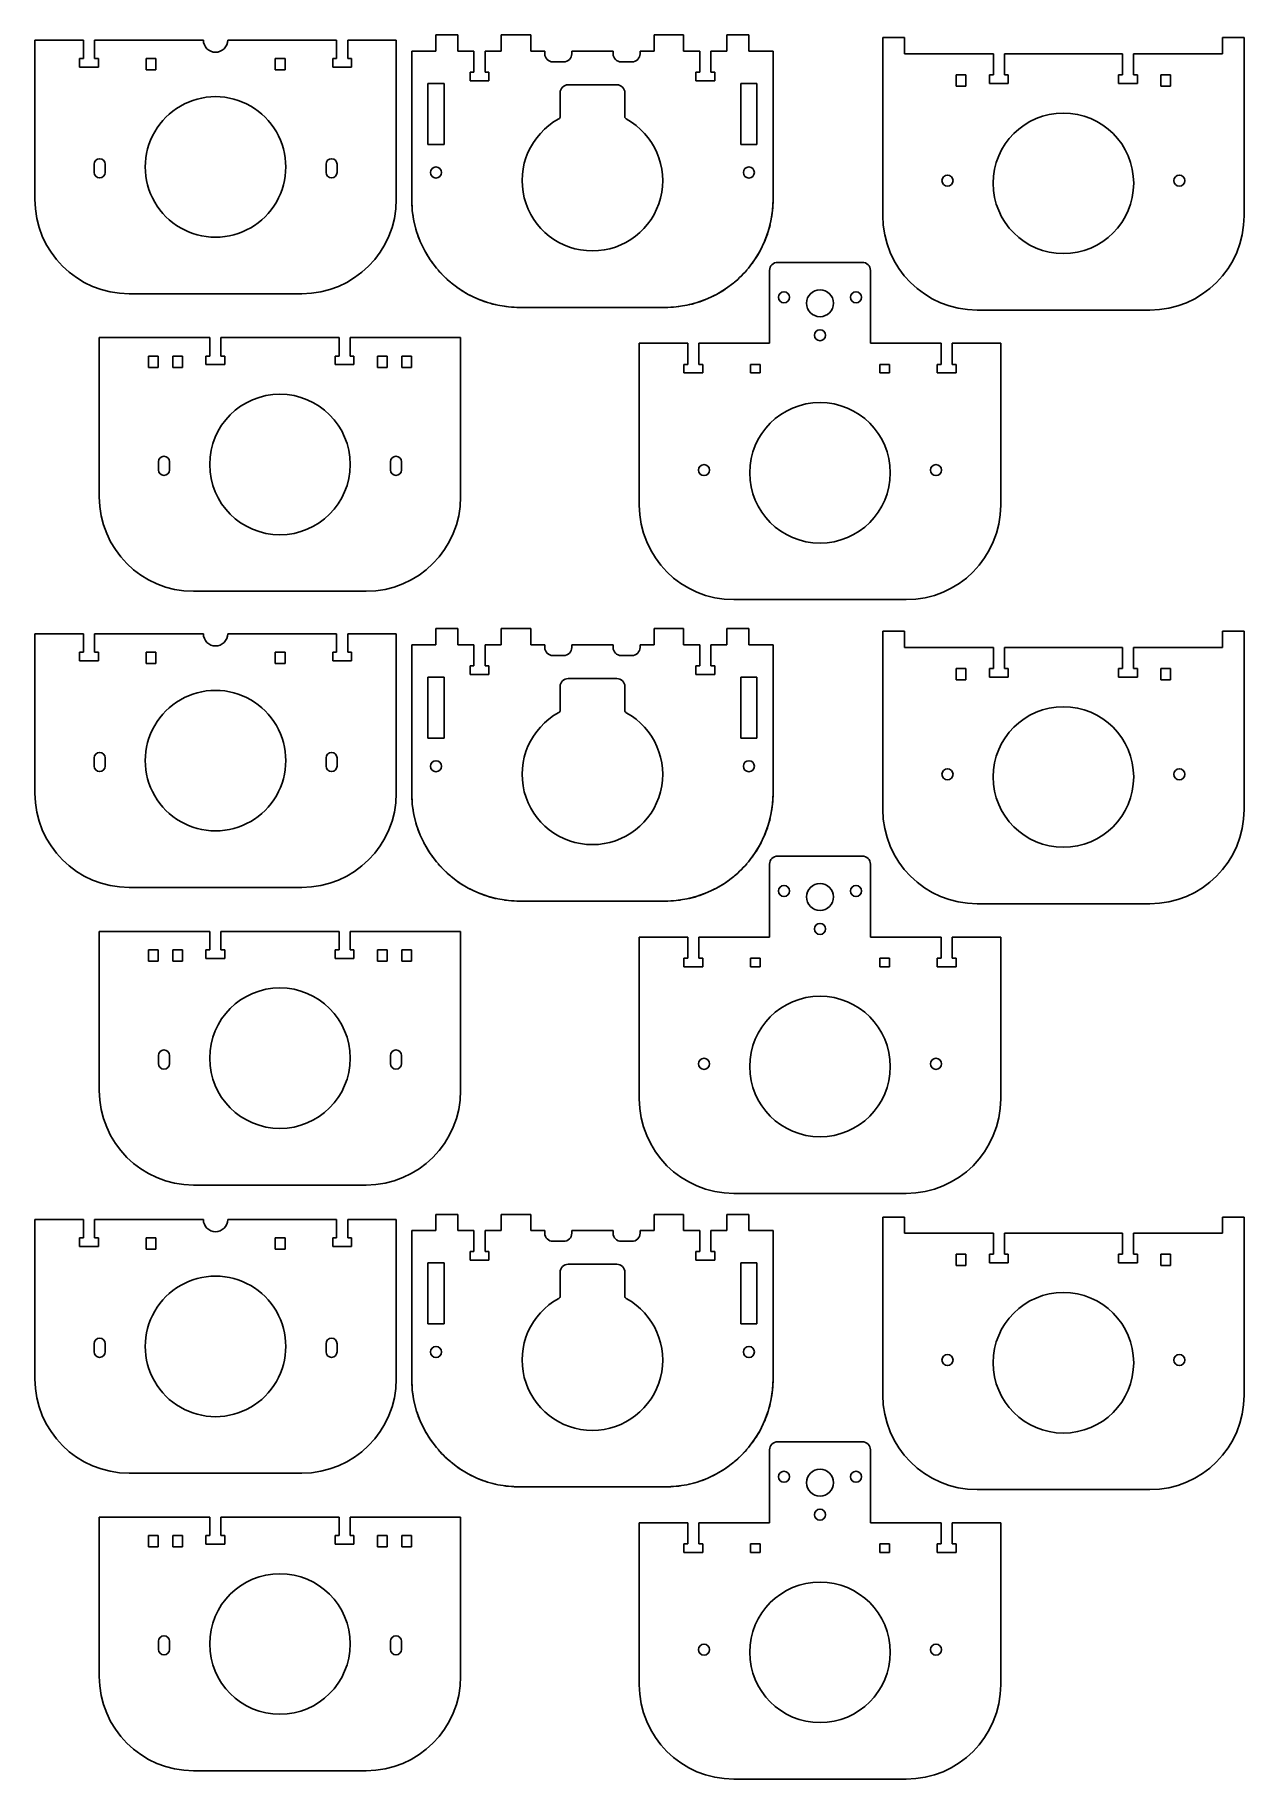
# Model space of a CAD drawing. Header units: millimetres. Extents: x 27 to 476, y -650 to -3.
import ezdxf

# ---------------------------------------------------------------- set-up
doc = ezdxf.new("R2010")
doc.units = ezdxf.units.MM
doc.linetypes.add('HIDDEN', pattern=[9.525, 6.35, -3.175])
doc.layers.get('0').update_dxf_attribs({"color": 253, "lineweight": 70, "true_color": 0x8faf8f})
doc.layers.add('Hidden', color=38, linetype='HIDDEN', lineweight=70, true_color=0x482605)

msp = doc.modelspace()

# ---------------------------------------------------------------- linework, layer by layer
at = {"color": 38, "lineweight": -3, "true_color": 0x482605}
for p, q in [((27.18, -64.24), (27.18, -5.24)), ((45.18, -5.24), (27.18, -5.24)), ((45.18, -5.24), (45.18, -12.04)), ((49.28, -12.04), (49.28, -5.24)), ((49.28, -5.24), (89.68, -5.24)), ((139.08, -5.24), (98.68, -5.24)), ((139.08, -12.04), (139.08, -5.24)), ((143.18, -5.24), (161.18, -5.24)), ((143.18, -5.24), (143.18, -12.04)), ((161.18, -64.24), (161.18, -5.24)), ((184.05, -3.3), (175.9, -3.3)), ((175.9, -3.3), (175.9, -9.29)), ((184.05, -9.29), (184.05, -3.3)), ((211.04, -3.3), (200.1, -3.3)), ((200.1, -3.3), (200.1, -9.29)), ((211.04, -9.29), (211.04, -3.3)), ((256.78, -3.3), (267.73, -3.3)), ((256.78, -9.29), (256.78, -3.3)), ((267.73, -3.3), (267.73, -9.29)), ((283.78, -3.3), (291.93, -3.3)), ((283.78, -9.29), (283.78, -3.3)), ((291.93, -3.3), (291.93, -9.29)), ((341.57, -4.3), (349.57, -4.3)), ((341.57, -4.3), (341.57, -70.3)), ((349.57, -10.3), (349.57, -4.3)), ((467.57, -10.3), (467.57, -4.3)), ((475.57, -4.3), (467.57, -4.3)), ((475.57, -4.3), (475.57, -70.3)), ((43.73, -12.04), (43.73, -15.24)), ((45.18, -12.04), (43.73, -12.04)), ((50.73, -12.04), (49.28, -12.04)), ((50.73, -15.24), (50.73, -12.04)), ((72.03, -12.04), (68.43, -12.04)), ((68.43, -12.04), (68.43, -16.24)), ((72.03, -16.24), (72.03, -12.04)), ((116.33, -16.24), (116.33, -12.04)), ((116.33, -12.04), (119.93, -12.04)), ((119.93, -12.04), (119.93, -16.24)), ((137.63, -15.24), (137.63, -12.04)), ((137.63, -12.04), (139.08, -12.04)), ((143.18, -12.04), (144.63, -12.04)), ((144.63, -12.04), (144.63, -15.24)), ((175.9, -9.29), (166.92, -9.29)), ((166.92, -9.29), (166.92, -64.3)), ((184.05, -9.29), (190, -9.29)), ((190, -17.09), (190, -9.29)), ((200.1, -9.29), (194.1, -9.29)), ((194.1, -9.29), (194.1, -17.09)), ((216.25, -9.29), (211.04, -9.29)), ((216.25, -9.29), (216.25, -10.29)), ((226.25, -9.29), (241.57, -9.29)), ((226.25, -10.29), (226.25, -9.29)), ((241.57, -10.29), (241.57, -9.29)), ((251.57, -9.29), (256.78, -9.29)), ((251.57, -9.29), (251.57, -10.29)), ((267.73, -9.29), (273.73, -9.29)), ((273.73, -9.29), (273.73, -17.09)), ((283.78, -9.29), (277.83, -9.29)), ((277.83, -17.09), (277.83, -9.29)), ((291.93, -9.29), (300.9, -9.29)), ((300.9, -9.29), (300.9, -64.3)), ((382.57, -10.3), (349.57, -10.3)), ((382.57, -18.1), (382.57, -10.3)), ((430.47, -10.3), (386.67, -10.3)), ((386.67, -10.3), (386.67, -18.1)), ((430.47, -10.3), (430.47, -18.1)), ((434.57, -18.1), (434.57, -10.3)), ((434.57, -10.3), (467.57, -10.3)), ((43.73, -15.24), (50.73, -15.24)), ((68.43, -16.24), (72.03, -16.24)), ((119.93, -16.24), (116.33, -16.24)), ((144.63, -15.24), (137.63, -15.24)), ((188.55, -20.29), (188.55, -17.09)), ((188.55, -17.09), (190, -17.09)), ((194.1, -17.09), (195.55, -17.09)), ((195.55, -17.09), (195.55, -20.29)), ((219.25, -13.29), (223.25, -13.29)), ((248.57, -13.29), (244.57, -13.29)), ((272.28, -17.09), (272.28, -20.29)), ((273.73, -17.09), (272.28, -17.09)), ((279.28, -17.09), (277.83, -17.09)), ((279.28, -20.29), (279.28, -17.09)), ((368.82, -22.3), (368.82, -18.1)), ((368.82, -18.1), (372.42, -18.1)), ((372.42, -18.1), (372.42, -22.3)), ((381.12, -21.3), (381.12, -18.1)), ((381.12, -18.1), (382.57, -18.1)), ((386.67, -18.1), (388.12, -18.1)), ((388.12, -18.1), (388.12, -21.3)), ((429.02, -18.1), (429.02, -21.3)), ((430.47, -18.1), (429.02, -18.1)), ((436.02, -18.1), (434.57, -18.1)), ((436.02, -21.3), (436.02, -18.1)), ((444.72, -18.1), (444.72, -22.3)), ((448.32, -18.1), (444.72, -18.1)), ((448.32, -22.3), (448.32, -18.1)), ((172.9, -21.3), (172.9, -43.87)), ((178.9, -21.3), (172.9, -21.3)), ((178.9, -21.3), (178.9, -43.87)), ((195.55, -20.29), (188.55, -20.29)), ((221.95, -24.8), (221.95, -33.55)), ((242.95, -21.8), (224.95, -21.8)), ((245.95, -33.59), (245.95, -24.8)), ((272.28, -20.29), (279.28, -20.29)), ((288.93, -21.3), (288.93, -43.87)), ((288.93, -21.3), (294.93, -21.3)), ((294.93, -21.3), (294.93, -43.87)), ((368.82, -22.3), (372.42, -22.3)), ((388.12, -21.3), (381.12, -21.3)), ((429.02, -21.3), (436.02, -21.3)), ((448.32, -22.3), (444.72, -22.3)), ((172.9, -43.87), (178.9, -43.87)), ((294.93, -43.87), (288.93, -43.87)), ((49.13, -51.24), (49.13, -54.24)), ((53.23, -54.24), (53.23, -51.24)), ((135.13, -54.24), (135.13, -51.24)), ((139.23, -51.24), (139.23, -54.24)), ((334, -87.6), (302.59, -87.6)), ((299.59, -90.6), (299.59, -117.6)), ((337, -117.6), (337, -90.6)), ((62.18, -99.24), (126.18, -99.24)), ((260.9, -104.3), (206.92, -104.3)), ((440.57, -105.3), (376.57, -105.3)), ((51.05, -115.51), (51.05, -174.51)), ((51.05, -115.51), (92.05, -115.51)), ((92.05, -122.31), (92.05, -115.51)), ((96.15, -115.51), (139.95, -115.51)), ((96.15, -115.51), (96.15, -122.31)), ((139.95, -122.31), (139.95, -115.51)), ((185.05, -115.51), (144.05, -115.51)), ((144.05, -115.51), (144.05, -122.31)), ((185.05, -174.51), (185.05, -115.51)), ((69.3, -122.31), (69.3, -126.51)), ((72.9, -122.31), (69.3, -122.31)), ((72.9, -126.51), (72.9, -122.31)), ((78.3, -126.51), (78.3, -122.31)), ((78.3, -122.31), (81.9, -122.31)), ((81.9, -122.31), (81.9, -126.51)), ((90.6, -125.51), (90.6, -122.31)), ((90.6, -122.31), (92.05, -122.31)), ((96.15, -122.31), (97.6, -122.31)), ((97.6, -122.31), (97.6, -125.51)), ((138.5, -125.51), (138.5, -122.31)), ((138.5, -122.31), (139.95, -122.31)), ((144.05, -122.31), (145.5, -122.31)), ((145.5, -122.31), (145.5, -125.51)), ((154.2, -122.31), (154.2, -126.51)), ((157.8, -122.31), (154.2, -122.31)), ((157.8, -126.51), (157.8, -122.31)), ((163.2, -122.31), (163.2, -126.51)), ((166.8, -122.31), (163.2, -122.31)), ((166.8, -126.51), (166.8, -122.31)), ((251.3, -117.6), (251.3, -177.6)), ((269.3, -117.6), (251.3, -117.6)), ((269.3, -125.4), (269.3, -117.6)), ((299.59, -117.6), (273.4, -117.6)), ((273.4, -117.6), (273.4, -125.4)), ((337, -117.6), (363.2, -117.6)), ((363.2, -117.6), (363.2, -125.4)), ((367.3, -117.6), (385.3, -117.6)), ((367.3, -125.4), (367.3, -117.6)), ((385.3, -177.6), (385.3, -117.6)), ((69.3, -126.51), (72.9, -126.51)), ((81.9, -126.51), (78.3, -126.51)), ((97.6, -125.51), (90.6, -125.51)), ((145.5, -125.51), (138.5, -125.51)), ((157.8, -126.51), (154.2, -126.51)), ((163.2, -126.51), (166.8, -126.51)), ((267.85, -128.6), (267.85, -125.4)), ((267.85, -125.4), (269.3, -125.4)), ((274.85, -128.6), (267.85, -128.6)), ((273.4, -125.4), (274.85, -125.4)), ((274.85, -125.4), (274.85, -128.6)), ((292.55, -125.4), (292.55, -128.6)), ((296.15, -125.4), (292.55, -125.4)), ((292.55, -128.6), (296.15, -128.6)), ((296.15, -128.6), (296.15, -125.4)), ((340.45, -125.4), (340.45, -128.6)), ((344.05, -125.4), (340.45, -125.4)), ((340.45, -128.6), (344.05, -128.6)), ((344.05, -128.6), (344.05, -125.4)), ((361.75, -125.4), (361.75, -128.6)), ((363.2, -125.4), (361.75, -125.4)), ((361.75, -128.6), (368.75, -128.6)), ((368.75, -125.4), (367.3, -125.4)), ((368.75, -128.6), (368.75, -125.4)), ((73, -164.51), (73, -161.51)), ((77.1, -161.51), (77.1, -164.51)), ((159, -164.51), (159, -161.51)), ((163.1, -161.51), (163.1, -164.51)), ((150.05, -209.51), (86.05, -209.51)), ((350.3, -212.6), (286.3, -212.6)), ((27.18, -284.27), (27.18, -225.27)), ((45.18, -225.27), (27.18, -225.27)), ((45.18, -225.27), (45.18, -232.07)), ((49.28, -232.07), (49.28, -225.27)), ((49.28, -225.27), (89.68, -225.27)), ((139.08, -225.27), (98.68, -225.27)), ((139.08, -232.07), (139.08, -225.27)), ((143.18, -225.27), (161.18, -225.27)), ((143.18, -225.27), (143.18, -232.07)), ((161.18, -284.27), (161.18, -225.27)), ((184.05, -223.33), (175.9, -223.33)), ((175.9, -223.33), (175.9, -229.32)), ((184.05, -229.32), (184.05, -223.33)), ((211.04, -223.33), (200.1, -223.33)), ((200.1, -223.33), (200.1, -229.32)), ((211.04, -229.32), (211.04, -223.33)), ((256.78, -223.33), (267.73, -223.33)), ((256.78, -229.32), (256.78, -223.33)), ((267.73, -223.33), (267.73, -229.32)), ((283.78, -223.33), (291.93, -223.33)), ((283.78, -229.32), (283.78, -223.33)), ((291.93, -223.33), (291.93, -229.32)), ((341.57, -224.33), (349.57, -224.33)), ((341.57, -224.33), (341.57, -290.33)), ((349.57, -230.33), (349.57, -224.33)), ((467.57, -230.33), (467.57, -224.33)), ((475.57, -224.33), (467.57, -224.33)), ((475.57, -224.33), (475.57, -290.33)), ((43.73, -232.07), (43.73, -235.27)), ((45.18, -232.07), (43.73, -232.07)), ((50.73, -232.07), (49.28, -232.07)), ((50.73, -235.27), (50.73, -232.07)), ((72.03, -232.07), (68.43, -232.07)), ((68.43, -232.07), (68.43, -236.27)), ((72.03, -236.27), (72.03, -232.07)), ((116.33, -236.27), (116.33, -232.07)), ((116.33, -232.07), (119.93, -232.07)), ((119.93, -232.07), (119.93, -236.27)), ((137.63, -235.27), (137.63, -232.07)), ((137.63, -232.07), (139.08, -232.07)), ((143.18, -232.07), (144.63, -232.07)), ((144.63, -232.07), (144.63, -235.27)), ((175.9, -229.32), (166.92, -229.32)), ((166.92, -229.32), (166.92, -284.33)), ((184.05, -229.32), (190, -229.32)), ((190, -237.12), (190, -229.32)), ((200.1, -229.32), (194.1, -229.32)), ((194.1, -229.32), (194.1, -237.12)), ((216.25, -229.32), (211.04, -229.32)), ((216.25, -229.32), (216.25, -230.32)), ((226.25, -229.32), (241.57, -229.32)), ((226.25, -230.32), (226.25, -229.32)), ((241.57, -230.32), (241.57, -229.32)), ((251.57, -229.32), (256.78, -229.32)), ((251.57, -229.32), (251.57, -230.32)), ((267.73, -229.32), (273.73, -229.32)), ((273.73, -229.32), (273.73, -237.12)), ((283.78, -229.32), (277.83, -229.32)), ((277.83, -237.12), (277.83, -229.32)), ((291.93, -229.32), (300.9, -229.32)), ((300.9, -229.32), (300.9, -284.33)), ((382.57, -230.33), (349.57, -230.33)), ((382.57, -238.13), (382.57, -230.33)), ((430.47, -230.33), (386.67, -230.33)), ((386.67, -230.33), (386.67, -238.13)), ((430.47, -230.33), (430.47, -238.13)), ((434.57, -238.13), (434.57, -230.33)), ((434.57, -230.33), (467.57, -230.33)), ((43.73, -235.27), (50.73, -235.27)), ((68.43, -236.27), (72.03, -236.27)), ((119.93, -236.27), (116.33, -236.27)), ((144.63, -235.27), (137.63, -235.27)), ((188.55, -240.32), (188.55, -237.12)), ((188.55, -237.12), (190, -237.12)), ((194.1, -237.12), (195.55, -237.12)), ((195.55, -237.12), (195.55, -240.32)), ((219.25, -233.32), (223.25, -233.32)), ((248.57, -233.32), (244.57, -233.32)), ((272.28, -237.12), (272.28, -240.32)), ((273.73, -237.12), (272.28, -237.12)), ((279.28, -237.12), (277.83, -237.12)), ((279.28, -240.32), (279.28, -237.12)), ((368.82, -242.33), (368.82, -238.13)), ((368.82, -238.13), (372.42, -238.13)), ((372.42, -238.13), (372.42, -242.33)), ((381.12, -241.33), (381.12, -238.13)), ((381.12, -238.13), (382.57, -238.13)), ((386.67, -238.13), (388.12, -238.13)), ((388.12, -238.13), (388.12, -241.33)), ((429.02, -238.13), (429.02, -241.33)), ((430.47, -238.13), (429.02, -238.13)), ((436.02, -238.13), (434.57, -238.13)), ((436.02, -241.33), (436.02, -238.13)), ((444.72, -238.13), (444.72, -242.33)), ((448.32, -238.13), (444.72, -238.13)), ((448.32, -242.33), (448.32, -238.13)), ((172.9, -241.33), (172.9, -263.9)), ((178.9, -241.33), (172.9, -241.33)), ((178.9, -241.33), (178.9, -263.9)), ((195.55, -240.32), (188.55, -240.32)), ((221.95, -244.83), (221.95, -253.58)), ((242.95, -241.83), (224.95, -241.83)), ((245.95, -253.62), (245.95, -244.83)), ((272.28, -240.32), (279.28, -240.32)), ((288.93, -241.33), (288.93, -263.9)), ((288.93, -241.33), (294.93, -241.33)), ((294.93, -241.33), (294.93, -263.9)), ((368.82, -242.33), (372.42, -242.33)), ((388.12, -241.33), (381.12, -241.33)), ((429.02, -241.33), (436.02, -241.33)), ((448.32, -242.33), (444.72, -242.33)), ((172.9, -263.9), (178.9, -263.9)), ((294.93, -263.9), (288.93, -263.9)), ((49.13, -271.27), (49.13, -274.27)), ((53.23, -274.27), (53.23, -271.27)), ((135.13, -274.27), (135.13, -271.27)), ((139.23, -271.27), (139.23, -274.27)), ((334, -307.63), (302.59, -307.63)), ((299.59, -310.63), (299.59, -337.63)), ((337, -337.63), (337, -310.63)), ((62.18, -319.27), (126.18, -319.27)), ((260.9, -324.33), (206.92, -324.33)), ((440.57, -325.33), (376.57, -325.33)), ((51.05, -335.54), (51.05, -394.54)), ((51.05, -335.54), (92.05, -335.54)), ((92.05, -342.34), (92.05, -335.54)), ((96.15, -335.54), (139.95, -335.54)), ((96.15, -335.54), (96.15, -342.34)), ((139.95, -342.34), (139.95, -335.54)), ((185.05, -335.54), (144.05, -335.54)), ((144.05, -335.54), (144.05, -342.34)), ((185.05, -394.54), (185.05, -335.54)), ((69.3, -342.34), (69.3, -346.54)), ((72.9, -342.34), (69.3, -342.34)), ((72.9, -346.54), (72.9, -342.34)), ((78.3, -346.54), (78.3, -342.34)), ((78.3, -342.34), (81.9, -342.34)), ((81.9, -342.34), (81.9, -346.54)), ((90.6, -345.54), (90.6, -342.34)), ((90.6, -342.34), (92.05, -342.34)), ((96.15, -342.34), (97.6, -342.34)), ((97.6, -342.34), (97.6, -345.54)), ((138.5, -345.54), (138.5, -342.34)), ((138.5, -342.34), (139.95, -342.34)), ((144.05, -342.34), (145.5, -342.34)), ((145.5, -342.34), (145.5, -345.54)), ((154.2, -342.34), (154.2, -346.54)), ((157.8, -342.34), (154.2, -342.34)), ((157.8, -346.54), (157.8, -342.34)), ((163.2, -342.34), (163.2, -346.54)), ((166.8, -342.34), (163.2, -342.34)), ((166.8, -346.54), (166.8, -342.34)), ((251.3, -337.63), (251.3, -397.63)), ((269.3, -337.63), (251.3, -337.63)), ((269.3, -345.43), (269.3, -337.63)), ((299.59, -337.63), (273.4, -337.63)), ((273.4, -337.63), (273.4, -345.43)), ((337, -337.63), (363.2, -337.63)), ((363.2, -337.63), (363.2, -345.43)), ((367.3, -337.63), (385.3, -337.63)), ((367.3, -345.43), (367.3, -337.63)), ((385.3, -397.63), (385.3, -337.63)), ((69.3, -346.54), (72.9, -346.54)), ((81.9, -346.54), (78.3, -346.54)), ((97.6, -345.54), (90.6, -345.54)), ((145.5, -345.54), (138.5, -345.54)), ((157.8, -346.54), (154.2, -346.54)), ((163.2, -346.54), (166.8, -346.54)), ((267.85, -348.63), (267.85, -345.43)), ((267.85, -345.43), (269.3, -345.43)), ((274.85, -348.63), (267.85, -348.63)), ((273.4, -345.43), (274.85, -345.43)), ((274.85, -345.43), (274.85, -348.63)), ((292.55, -345.43), (292.55, -348.63)), ((296.15, -345.43), (292.55, -345.43)), ((292.55, -348.63), (296.15, -348.63)), ((296.15, -348.63), (296.15, -345.43)), ((340.45, -345.43), (340.45, -348.63)), ((344.05, -345.43), (340.45, -345.43)), ((340.45, -348.63), (344.05, -348.63)), ((344.05, -348.63), (344.05, -345.43)), ((361.75, -345.43), (361.75, -348.63)), ((363.2, -345.43), (361.75, -345.43)), ((361.75, -348.63), (368.75, -348.63)), ((368.75, -345.43), (367.3, -345.43)), ((368.75, -348.63), (368.75, -345.43)), ((73, -384.54), (73, -381.54)), ((77.1, -381.54), (77.1, -384.54)), ((159, -384.54), (159, -381.54)), ((163.1, -381.54), (163.1, -384.54)), ((150.05, -429.54), (86.05, -429.54)), ((350.3, -432.63), (286.3, -432.63)), ((27.18, -501.36), (27.18, -442.36)), ((45.18, -442.36), (27.18, -442.36)), ((45.18, -442.36), (45.18, -449.16)), ((49.28, -449.16), (49.28, -442.36)), ((49.28, -442.36), (89.68, -442.36)), ((139.08, -442.36), (98.68, -442.36)), ((139.08, -449.16), (139.08, -442.36)), ((143.18, -442.36), (161.18, -442.36)), ((143.18, -442.36), (143.18, -449.16)), ((161.18, -501.36), (161.18, -442.36)), ((184.05, -440.42), (175.9, -440.42)), ((175.9, -440.42), (175.9, -446.41)), ((184.05, -446.41), (184.05, -440.42)), ((211.04, -440.42), (200.1, -440.42)), ((200.1, -440.42), (200.1, -446.41)), ((211.04, -446.41), (211.04, -440.42)), ((256.78, -440.42), (267.73, -440.42)), ((256.78, -446.41), (256.78, -440.42)), ((267.73, -440.42), (267.73, -446.41)), ((283.78, -440.42), (291.93, -440.42)), ((283.78, -446.41), (283.78, -440.42)), ((291.93, -440.42), (291.93, -446.41)), ((341.57, -441.42), (349.57, -441.42)), ((341.57, -441.42), (341.57, -507.42)), ((349.57, -447.42), (349.57, -441.42)), ((467.57, -447.42), (467.57, -441.42)), ((475.57, -441.42), (467.57, -441.42)), ((475.57, -441.42), (475.57, -507.42)), ((43.73, -449.16), (43.73, -452.36)), ((45.18, -449.16), (43.73, -449.16)), ((43.73, -452.36), (50.73, -452.36)), ((50.73, -449.16), (49.28, -449.16)), ((50.73, -452.36), (50.73, -449.16)), ((72.03, -449.16), (68.43, -449.16)), ((68.43, -449.16), (68.43, -453.36)), ((72.03, -453.36), (72.03, -449.16)), ((116.33, -453.36), (116.33, -449.16)), ((116.33, -449.16), (119.93, -449.16)), ((119.93, -449.16), (119.93, -453.36)), ((137.63, -452.36), (137.63, -449.16)), ((137.63, -449.16), (139.08, -449.16)), ((144.63, -452.36), (137.63, -452.36)), ((143.18, -449.16), (144.63, -449.16)), ((144.63, -449.16), (144.63, -452.36)), ((175.9, -446.41), (166.92, -446.41)), ((166.92, -446.41), (166.92, -501.42)), ((184.05, -446.41), (190, -446.41)), ((190, -454.21), (190, -446.41)), ((200.1, -446.41), (194.1, -446.41)), ((194.1, -446.41), (194.1, -454.21)), ((216.25, -446.41), (211.04, -446.41)), ((216.25, -446.41), (216.25, -447.41)), ((219.25, -450.41), (223.25, -450.41)), ((226.25, -446.41), (241.57, -446.41)), ((226.25, -447.41), (226.25, -446.41)), ((241.57, -447.41), (241.57, -446.41)), ((248.57, -450.41), (244.57, -450.41)), ((251.57, -446.41), (256.78, -446.41)), ((251.57, -446.41), (251.57, -447.41)), ((267.73, -446.41), (273.73, -446.41)), ((273.73, -446.41), (273.73, -454.21)), ((283.78, -446.41), (277.83, -446.41)), ((277.83, -454.21), (277.83, -446.41)), ((291.93, -446.41), (300.9, -446.41)), ((300.9, -446.41), (300.9, -501.42)), ((382.57, -447.42), (349.57, -447.42)), ((382.57, -455.22), (382.57, -447.42)), ((430.47, -447.42), (386.67, -447.42)), ((386.67, -447.42), (386.67, -455.22)), ((430.47, -447.42), (430.47, -455.22)), ((434.57, -455.22), (434.57, -447.42)), ((434.57, -447.42), (467.57, -447.42)), ((68.43, -453.36), (72.03, -453.36)), ((119.93, -453.36), (116.33, -453.36)), ((172.9, -458.42), (172.9, -480.99)), ((178.9, -458.42), (172.9, -458.42)), ((178.9, -458.42), (178.9, -480.99)), ((188.55, -457.41), (188.55, -454.21)), ((188.55, -454.21), (190, -454.21)), ((195.55, -457.41), (188.55, -457.41)), ((194.1, -454.21), (195.55, -454.21)), ((195.55, -454.21), (195.55, -457.41)), ((242.95, -458.92), (224.95, -458.92)), ((272.28, -454.21), (272.28, -457.41)), ((273.73, -454.21), (272.28, -454.21)), ((272.28, -457.41), (279.28, -457.41)), ((279.28, -454.21), (277.83, -454.21)), ((279.28, -457.41), (279.28, -454.21)), ((288.93, -458.42), (288.93, -480.99)), ((288.93, -458.42), (294.93, -458.42)), ((294.93, -458.42), (294.93, -480.99)), ((368.82, -459.42), (368.82, -455.22)), ((368.82, -455.22), (372.42, -455.22)), ((372.42, -455.22), (372.42, -459.42)), ((381.12, -458.42), (381.12, -455.22)), ((381.12, -455.22), (382.57, -455.22)), ((388.12, -458.42), (381.12, -458.42)), ((386.67, -455.22), (388.12, -455.22)), ((388.12, -455.22), (388.12, -458.42)), ((429.02, -455.22), (429.02, -458.42)), ((430.47, -455.22), (429.02, -455.22)), ((429.02, -458.42), (436.02, -458.42)), ((436.02, -455.22), (434.57, -455.22)), ((436.02, -458.42), (436.02, -455.22)), ((444.72, -455.22), (444.72, -459.42)), ((448.32, -455.22), (444.72, -455.22)), ((448.32, -459.42), (448.32, -455.22)), ((221.95, -461.92), (221.95, -470.67)), ((245.95, -470.71), (245.95, -461.92)), ((368.82, -459.42), (372.42, -459.42)), ((448.32, -459.42), (444.72, -459.42)), ((172.9, -480.99), (178.9, -480.99)), ((294.93, -480.99), (288.93, -480.99)), ((49.13, -488.36), (49.13, -491.36)), ((53.23, -491.36), (53.23, -488.36)), ((135.13, -491.36), (135.13, -488.36)), ((139.23, -488.36), (139.23, -491.36)), ((299.59, -527.72), (299.59, -554.72)), ((334, -524.72), (302.59, -524.72)), ((337, -554.72), (337, -527.72)), ((62.18, -536.36), (126.18, -536.36)), ((260.9, -541.42), (206.92, -541.42)), ((440.57, -542.42), (376.57, -542.42)), ((51.05, -552.63), (51.05, -611.63)), ((51.05, -552.63), (92.05, -552.63)), ((92.05, -559.43), (92.05, -552.63)), ((96.15, -552.63), (139.95, -552.63)), ((96.15, -552.63), (96.15, -559.43)), ((139.95, -559.43), (139.95, -552.63)), ((185.05, -552.63), (144.05, -552.63)), ((144.05, -552.63), (144.05, -559.43)), ((185.05, -611.63), (185.05, -552.63)), ((251.3, -554.72), (251.3, -614.72)), ((269.3, -554.72), (251.3, -554.72)), ((269.3, -562.52), (269.3, -554.72)), ((299.59, -554.72), (273.4, -554.72)), ((273.4, -554.72), (273.4, -562.52)), ((337, -554.72), (363.2, -554.72)), ((363.2, -554.72), (363.2, -562.52)), ((367.3, -554.72), (385.3, -554.72)), ((367.3, -562.52), (367.3, -554.72)), ((385.3, -614.72), (385.3, -554.72)), ((69.3, -559.43), (69.3, -563.63)), ((72.9, -559.43), (69.3, -559.43)), ((72.9, -563.63), (72.9, -559.43)), ((78.3, -563.63), (78.3, -559.43)), ((78.3, -559.43), (81.9, -559.43)), ((81.9, -559.43), (81.9, -563.63)), ((90.6, -562.63), (90.6, -559.43)), ((90.6, -559.43), (92.05, -559.43)), ((96.15, -559.43), (97.6, -559.43)), ((97.6, -559.43), (97.6, -562.63)), ((138.5, -562.63), (138.5, -559.43)), ((138.5, -559.43), (139.95, -559.43)), ((144.05, -559.43), (145.5, -559.43)), ((145.5, -559.43), (145.5, -562.63)), ((154.2, -559.43), (154.2, -563.63)), ((157.8, -559.43), (154.2, -559.43)), ((157.8, -563.63), (157.8, -559.43)), ((163.2, -559.43), (163.2, -563.63)), ((166.8, -559.43), (163.2, -559.43)), ((166.8, -563.63), (166.8, -559.43)), ((69.3, -563.63), (72.9, -563.63)), ((81.9, -563.63), (78.3, -563.63)), ((97.6, -562.63), (90.6, -562.63)), ((145.5, -562.63), (138.5, -562.63)), ((157.8, -563.63), (154.2, -563.63)), ((163.2, -563.63), (166.8, -563.63)), ((267.85, -565.72), (267.85, -562.52)), ((267.85, -562.52), (269.3, -562.52)), ((274.85, -565.72), (267.85, -565.72)), ((273.4, -562.52), (274.85, -562.52)), ((274.85, -562.52), (274.85, -565.72)), ((292.55, -562.52), (292.55, -565.72)), ((296.15, -562.52), (292.55, -562.52)), ((292.55, -565.72), (296.15, -565.72)), ((296.15, -565.72), (296.15, -562.52)), ((340.45, -562.52), (340.45, -565.72)), ((344.05, -562.52), (340.45, -562.52)), ((340.45, -565.72), (344.05, -565.72)), ((344.05, -565.72), (344.05, -562.52)), ((361.75, -562.52), (361.75, -565.72)), ((363.2, -562.52), (361.75, -562.52)), ((361.75, -565.72), (368.75, -565.72)), ((368.75, -562.52), (367.3, -562.52)), ((368.75, -565.72), (368.75, -562.52)), ((73, -601.63), (73, -598.63)), ((77.1, -598.63), (77.1, -601.63)), ((159, -601.63), (159, -598.63)), ((163.1, -598.63), (163.1, -601.63)), ((150.05, -646.63), (86.05, -646.63)), ((350.3, -649.72), (286.3, -649.72))]:
    msp.add_line(p, q, dxfattribs=at)
for centre in [(175.9, -54.3), (451.57, -57.3), (175.9, -274.33), (451.57, -277.33), (175.9, -491.42), (451.57, -494.42)]:
    msp.add_circle(centre, 2.05, dxfattribs=at)
at = {"color": 38, "lineweight": -3, "true_color": 0x482605, "extrusion": (8.32667e-16, -6.12303e-17, -1)}
for centre, radius in [((-291.93, -54.3), 2.05), ((-365.57, -57.3), 2.05), ((-118.04, -162.51), 26.05), ((-291.93, -274.33), 2.05), ((-365.57, -277.33), 2.05), ((-118.04, -382.54), 26.05), ((-291.93, -491.42), 2.05), ((-365.57, -494.42), 2.05), ((-118.04, -599.63), 26.05)]:
    msp.add_circle(centre, radius, dxfattribs=at)
at = {"color": 38, "lineweight": -3, "true_color": 0x482605, "extrusion": (8.32667e-16, 1.60814e-16, -1)}
for centre, radius in [((-304.94, -100.55), 2.05), ((-331.65, -100.55), 2.05), ((-318.3, -114.6), 2.05), ((-318.3, -165.6), 26.05), ((-275.3, -164.6), 2.05), ((-361.3, -164.6), 2.05), ((-304.94, -320.58), 2.05), ((-331.65, -320.58), 2.05), ((-318.3, -334.63), 2.05), ((-318.3, -385.63), 26.05), ((-275.3, -384.63), 2.05), ((-361.3, -384.63), 2.05), ((-304.94, -537.67), 2.05), ((-331.65, -537.67), 2.05), ((-318.3, -551.72), 2.05), ((-318.3, -602.72), 26.05), ((-275.3, -601.72), 2.05), ((-361.3, -601.72), 2.05)]:
    msp.add_circle(centre, radius, dxfattribs=at)
at = {"color": 38, "lineweight": -3, "true_color": 0x482605, "extrusion": (-5.58281e-16, 9.63878e-16, -1)}
for centre in [(-318.3, -102.75), (-318.3, -322.78), (-318.3, -539.87)]:
    msp.add_circle(centre, 5, dxfattribs=at)
at = {"color": 38, "lineweight": -3, "true_color": 0x482605}
for centre, radius, start, end in [((94.17, -5.24), 4.5, 180, 0), ((219.25, -10.29), 3, 180, 270), ((223.25, -10.29), 3, 270, 0), ((244.57, -10.29), 3, 180, 270), ((248.57, -10.29), 3, 270, 360), ((224.95, -24.8), 3, 90, 180), ((242.95, -24.8), 3, 0, 90), ((94.17, -52.24), 26.05, 89.99999, 270.00001), ((94.17, -52.24), 26.05, 269.99999, 90.00001), ((408.56, -58.3), 26.05, 90.00001, 269.99999), ((408.56, -58.3), 26.05, 270.00001, 89.99999), ((233.9, -57.3), 26.05, 118.60102, 270.03862), ((220.95, -33.55), 1, 298.60102, 360), ((233.93, -57.3), 26.05, 269.96138, 61.23769), ((246.95, -33.59), 1, 180, 241.23769), ((51.18, -51.24), 2.05, 360, 180), ((137.18, -51.24), 2.05, 0, 180), ((51.18, -54.24), 2.05, 180, 360), ((137.18, -54.24), 2.05, 180, 0), ((62.18, -64.24), 35, 180, 270), ((126.18, -64.24), 35, 270, 360), ((376.57, -70.3), 35, 180, 270), ((440.57, -70.3), 35, 270, 0), ((302.59, -90.6), 3, 90, 180), ((334, -90.6), 3, 360, 90), ((75.05, -161.51), 2.05, 0, 180), ((161.05, -161.51), 2.05, 0, 180), ((75.05, -164.51), 2.05, 180, 0), ((161.05, -164.51), 2.05, 180, 0), ((86.05, -174.51), 35, 180, 270), ((150.05, -174.51), 35, 270, 360), ((286.3, -177.6), 35, 180, 270), ((350.3, -177.6), 35, 270, 360), ((94.17, -225.27), 4.5, 180, 0), ((219.25, -230.32), 3, 180, 270), ((223.25, -230.32), 3, 270, 0), ((244.57, -230.32), 3, 180, 270), ((248.57, -230.32), 3, 270, 360), ((224.95, -244.83), 3, 90, 180), ((242.95, -244.83), 3, 0, 90), ((94.17, -272.27), 26.05, 89.99999, 270.00001), ((94.17, -272.27), 26.05, 269.99999, 90.00001), ((233.9, -277.33), 26.05, 118.60102, 270.03862), ((220.95, -253.58), 1, 298.60102, 360), ((233.93, -277.33), 26.05, 269.96138, 61.23769), ((246.95, -253.62), 1, 180, 241.23769), ((408.56, -278.33), 26.05, 90.00001, 269.99999), ((408.56, -278.33), 26.05, 270.00001, 89.99999), ((51.18, -271.27), 2.05, 360, 180), ((137.18, -271.27), 2.05, 0, 180), ((51.18, -274.27), 2.05, 180, 360), ((137.18, -274.27), 2.05, 180, 0), ((62.18, -284.27), 35, 180, 270), ((126.18, -284.27), 35, 270, 360), ((376.57, -290.33), 35, 180, 270), ((440.57, -290.33), 35, 270, 0), ((302.59, -310.63), 3, 90, 180), ((334, -310.63), 3, 0, 90), ((75.05, -381.54), 2.05, 0, 180), ((161.05, -381.54), 2.05, 0, 180), ((75.05, -384.54), 2.05, 180, 0), ((161.05, -384.54), 2.05, 180, 0), ((86.05, -394.54), 35, 180, 270), ((150.05, -394.54), 35, 270, 360), ((286.3, -397.63), 35, 180, 270), ((350.3, -397.63), 35, 270, 360), ((94.17, -442.36), 4.5, 180, 0), ((219.25, -447.41), 3, 180, 270), ((223.25, -447.41), 3, 270, 0), ((244.57, -447.41), 3, 180, 270), ((248.57, -447.41), 3, 270, 360), ((224.95, -461.92), 3, 90, 180), ((242.95, -461.92), 3, 0, 90), ((94.17, -489.36), 26.05, 89.99999, 270.00001), ((94.17, -489.36), 26.05, 269.99999, 90.00001), ((233.9, -494.42), 26.05, 118.60102, 270.03862), ((220.95, -470.67), 1, 298.60102, 360), ((233.93, -494.42), 26.05, 269.96138, 61.23769), ((246.95, -470.71), 1, 180, 241.23769), ((408.56, -495.42), 26.05, 90.00001, 269.99999), ((408.56, -495.42), 26.05, 270.00001, 89.99999), ((51.18, -488.36), 2.05, 360, 180), ((137.18, -488.36), 2.05, 0, 180), ((51.18, -491.36), 2.05, 180, 360), ((137.18, -491.36), 2.05, 180, 0), ((62.18, -501.36), 35, 180, 270), ((126.18, -501.36), 35, 270, 360), ((376.57, -507.42), 35, 180, 270), ((440.57, -507.42), 35, 270, 0), ((302.59, -527.72), 3, 90, 180), ((334, -527.72), 3, 360, 90), ((75.05, -598.63), 2.05, 0, 180), ((161.05, -598.63), 2.05, 0, 180), ((75.05, -601.63), 2.05, 180, 0), ((161.05, -601.63), 2.05, 180, 0), ((86.05, -611.63), 35, 180, 270), ((150.05, -611.63), 35, 270, 360), ((286.3, -614.72), 35, 180, 270), ((350.3, -614.72), 35, 270, 360)]:
    msp.add_arc(centre, radius, start, end, dxfattribs=at)
at = {"color": 38, "lineweight": -3, "true_color": 0x482605, "extrusion": (8.32769e-16, -6.12303e-17, -1)}
for centre in [(206.92, -64.3), (206.92, -284.33), (206.92, -501.42)]:
    msp.add_ellipse(centre, major_axis=(-40, 0), ratio=0.999999, start_param=4.712389, end_param=6.283185, dxfattribs=at)
at = {"color": 38, "lineweight": -3, "true_color": 0x482605}
for centre in [(260.9, -64.3), (260.9, -284.33), (260.9, -501.42)]:
    msp.add_ellipse(centre, major_axis=(40, 0), ratio=0.999999, start_param=4.712389, end_param=6.283185, dxfattribs=at)
at = {"layer": 'Hidden', "lineweight": -3}
for p, q in [((166.93, -9.29), (166.92, -9.29)), ((166.93, -64.3), (166.93, -9.29)), ((300.9, -64.3), (300.9, -9.29)), ((300.9, -9.29), (300.9, -9.29)), ((166.92, -64.3), (166.93, -64.3)), ((300.9, -64.3), (300.9, -64.3)), ((206.93, -104.3), (206.92, -104.3)), ((260.9, -104.3), (260.9, -104.3)), ((166.93, -229.32), (166.92, -229.32)), ((166.93, -284.33), (166.93, -229.32)), ((300.9, -284.33), (300.9, -229.32)), ((300.9, -229.32), (300.9, -229.32)), ((166.92, -284.33), (166.93, -284.33)), ((300.9, -284.33), (300.9, -284.33)), ((206.93, -324.33), (206.92, -324.33)), ((260.9, -324.33), (260.9, -324.33)), ((166.93, -446.41), (166.92, -446.41)), ((166.93, -501.42), (166.93, -446.41)), ((300.9, -501.42), (300.9, -446.41)), ((300.9, -446.41), (300.9, -446.41)), ((166.92, -501.42), (166.93, -501.42)), ((300.9, -501.42), (300.9, -501.42)), ((206.93, -541.42), (206.92, -541.42)), ((260.9, -541.42), (260.9, -541.42))]:
    msp.add_line(p, q, dxfattribs=at)
for centre in [(206.93, -64.3), (206.93, -284.33), (206.93, -501.42)]:
    msp.add_ellipse(centre, major_axis=(-40, 0), ratio=0.999999, start_param=0, end_param=1.570796, dxfattribs=at)
at = {"layer": 'Hidden', "lineweight": -3, "extrusion": (8.32565e-16, -6.12303e-17, -1)}
for centre in [(260.9, -64.3), (260.9, -284.33), (260.9, -501.42)]:
    msp.add_ellipse(centre, major_axis=(40, 0), ratio=0.999999, start_param=0, end_param=1.570796, dxfattribs=at)

doc.saveas('drawing.dxf')
